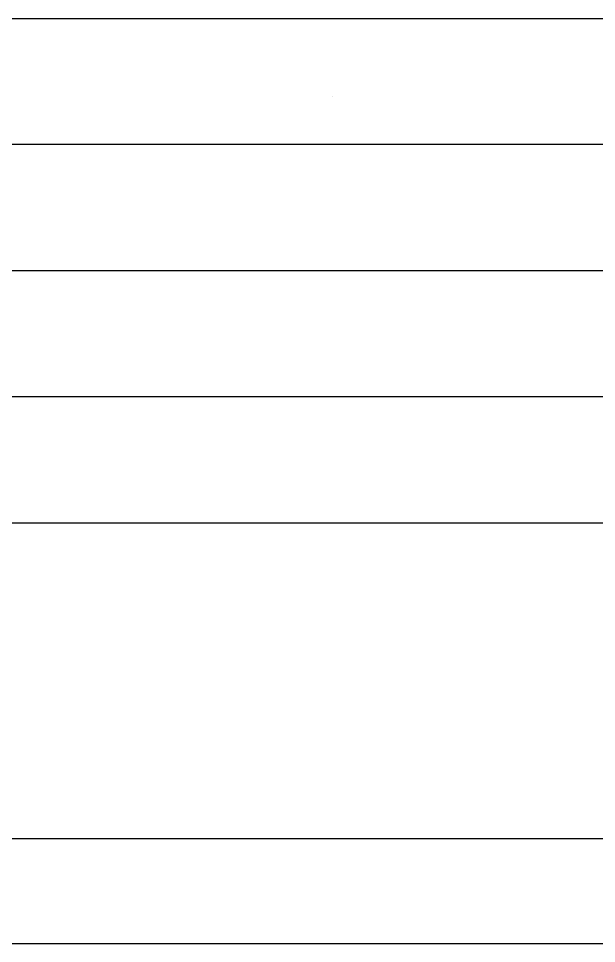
# Model space of a CAD drawing. Extents: x 0.2 to 49.5, y 17.6 to 52.5.
# Drawn here: x 28.24 to 31.47, y 17.64 to 22.81 of the extents above; entities that cross this region are included whole.
import ezdxf

# ---------------------------------------------------------------- set-up
doc = ezdxf.new("R2010")
doc.units = 0
doc.layers.get('0').update_dxf_attribs({"linetype": 'CONTINUOUS'})

msp = doc.modelspace()

# ---------------------------------------------------------------- linework, layer by layer
at = {"color": 7}
for points in [[(25.3957, 22.8094), (48.8758, 22.8094)], [(37.8403, 22.105), (25.3957, 22.105)], [(40.6578, 21.4005), (25.3957, 21.4005)], [(37.8403, 20.6961), (25.3957, 20.6961)], [(48.8758, 19.9917), (25.3957, 19.9917)], [(0.7416, 18.2307), (48.8758, 18.2307)], [(0.1546, 17.6437), (49.4628, 17.6437)]]:
    msp.add_lwpolyline(points, dxfattribs=at)
at = {"color": 5, "const_width": 0.0000000783}
for points in [[(29.0139, 22.2811), (29.1356, 22.6333), (29.1808, 22.6333), (29.3105, 22.2811), (29.2627, 22.2811), (29.2258, 22.3877), (29.0932, 22.3877), (29.0584, 22.2811), (29.0139, 22.2811)], [(29.3512, 22.2811), (29.3512, 22.6333), (29.3931, 22.6333), (29.3931, 22.2811), (29.3512, 22.2811)], [(29.4528, 22.3942), (29.4924, 22.3981), (29.4951, 22.3815), (29.4994, 22.367), (29.5055, 22.3547), (29.5136, 22.3441), (29.5242, 22.335), (29.5373, 22.3273), (29.5524, 22.3215), (29.5686, 22.318), (29.586, 22.3168), (29.6014, 22.3177), (29.6155, 22.3204), (29.6284, 22.3248), (29.6396, 22.3307), (29.6487, 22.338), (29.6557, 22.3465), (29.6607, 22.356), (29.6637, 22.3661), (29.6647, 22.3767), (29.6637, 22.3873), (29.6609, 22.3969), (29.6561, 22.4056), (29.649, 22.4134), (29.6395, 22.4204), (29.6275, 22.4264), (29.6156, 22.4308), (29.5968, 22.4365), (29.5711, 22.4436), (29.5449, 22.4512), (29.5245, 22.4585), (29.5099, 22.4656), (29.496, 22.4751), (29.4848, 22.486), (29.4761, 22.4984), (29.4699, 22.5119), (29.4662, 22.5265), (29.4649, 22.5422), (29.4664, 22.5596), (29.471, 22.5762), (29.4785, 22.5921), (29.489, 22.6063), (29.5023, 22.618), (29.5183, 22.6272), (29.5364, 22.6339), (29.5558, 22.6379), (29.5765, 22.6393), (29.5991, 22.6379), (29.6198, 22.6337), (29.6386, 22.6266), (29.6552, 22.6169), (29.669, 22.6045), (29.6801, 22.5895), (29.6882, 22.5725), (29.6934, 22.554), (29.6956, 22.534), (29.6554, 22.5307), (29.6515, 22.5511), (29.6442, 22.5679), (29.6335, 22.5811), (29.619, 22.5906), (29.6006, 22.5963), (29.5782, 22.5982), (29.5551, 22.5965), (29.5367, 22.5913), (29.5228, 22.5827), (29.5131, 22.5716), (29.5073, 22.5592), (29.5053, 22.5453), (29.5067, 22.5334), (29.5108, 22.523), (29.5177, 22.5141), (29.5301, 22.5059), (29.5512, 22.4975), (29.5809, 22.489), (29.6114, 22.4808), (29.6348, 22.4733), (29.6511, 22.4665), (29.6679, 22.4562), (29.6815, 22.4443), (29.6919, 22.4306), (29.6993, 22.4154), (29.7037, 22.3987), (29.7051, 22.3805), (29.7035, 22.3621), (29.6987, 22.3445), (29.6907, 22.3275), (29.6796, 22.3122), (29.6657, 22.2993), (29.649, 22.2889), (29.6302, 22.2812), (29.6098, 22.2766), (29.5879, 22.275), (29.5608, 22.2766), (29.5368, 22.2812), (29.5158, 22.289), (29.4978, 22.2998), (29.4826, 22.3138), (29.4702, 22.3309), (29.4609, 22.3504), (29.4551, 22.3715), (29.4528, 22.3942)], [(29.7696, 22.2811), (29.7696, 22.6333), (29.8115, 22.6333), (29.8115, 22.2811), (29.7696, 22.2811)], [(29.9929, 22.374), (30.0318, 22.3798), (30.0374, 22.3576), (30.045, 22.3399), (30.0547, 22.3268), (30.0662, 22.3178), (30.0793, 22.3124), (30.0939, 22.3106), (30.1113, 22.313), (30.1267, 22.32), (30.1403, 22.3317), (30.1508, 22.347), (30.1571, 22.3644), (30.1592, 22.3841), (30.1573, 22.4028), (30.1514, 22.4192), (30.1417, 22.4332), (30.129, 22.444), (30.1141, 22.4504), (30.0971, 22.4526), (30.0892, 22.4521), (30.08, 22.4505), (30.0697, 22.4478), (30.074, 22.4857), (30.0764, 22.4855), (30.0785, 22.4853), (30.0803, 22.4853), (30.0963, 22.4869), (30.1112, 22.4917), (30.125, 22.4997), (30.1361, 22.511), (30.1427, 22.5258), (30.1449, 22.5441), (30.1433, 22.5591), (30.1385, 22.5722), (30.1304, 22.5835), (30.1199, 22.5922), (30.1074, 22.5974), (30.093, 22.5991), (30.0787, 22.5974), (30.0661, 22.5921), (30.0552, 22.5833), (30.0463, 22.5709), (30.0398, 22.5551), (30.0357, 22.5357), (29.9968, 22.5434), (30.0036, 22.5702), (30.0144, 22.5927), (30.0293, 22.6108), (30.0475, 22.6241), (30.0685, 22.632), (30.0922, 22.6347), (30.109, 22.6333), (30.1249, 22.6292), (30.14, 22.6223), (30.1534, 22.6131), (30.1645, 22.6018), (30.1734, 22.5886), (30.1798, 22.574), (30.1836, 22.5589), (30.1849, 22.5432), (30.1837, 22.5284), (30.18, 22.5145), (30.1739, 22.5016), (30.1654, 22.49), (30.1545, 22.48), (30.1413, 22.4718), (30.1586, 22.4653), (30.1732, 22.4553), (30.1849, 22.4419), (30.1936, 22.4255), (30.1988, 22.4066), (30.2005, 22.3851), (30.1971, 22.3559), (30.187, 22.3298), (30.1702, 22.3069), (30.1483, 22.2891), (30.1228, 22.2784), (30.0937, 22.2748), (30.0674, 22.2779), (30.0443, 22.2871), (30.0244, 22.3024), (30.0086, 22.3227), (29.9982, 22.3465), (29.9929, 22.374)], [(30.239, 22.4547), (30.2403, 22.4937), (30.2441, 22.5272), (30.2506, 22.5553), (30.2595, 22.5787), (30.271, 22.5983), (30.2849, 22.614), (30.3015, 22.6255), (30.3206, 22.6324), (30.3423, 22.6347), (30.3587, 22.6334), (30.3736, 22.6296), (30.3871, 22.6233), (30.3992, 22.6146), (30.4098, 22.6036), (30.4189, 22.5904), (30.4266, 22.575), (30.4332, 22.5575), (30.4386, 22.538), (30.4425, 22.515), (30.4449, 22.4873), (30.4457, 22.4547), (30.4444, 22.4161), (30.4406, 22.3827), (30.4342, 22.3547), (30.4253, 22.3312), (30.4139, 22.3116), (30.4, 22.2958), (30.3834, 22.2843), (30.3642, 22.2774), (30.3423, 22.275), (30.314, 22.2791), (30.29, 22.2913), (30.2703, 22.3116), (30.2529, 22.347), (30.2425, 22.3947), (30.239, 22.4547)], [(30.61, 22.2811), (30.61, 22.3654), (30.4725, 22.3654), (30.4725, 22.405), (30.6172, 22.6333), (30.6489, 22.6333), (30.6489, 22.405), (30.6918, 22.405), (30.6918, 22.3654), (30.6489, 22.3654), (30.6489, 22.2811), (30.61, 22.2811)], [(29.2128, 22.4257), (29.1797, 22.5232), (29.1705, 22.5511), (29.163, 22.5754), (29.1572, 22.5963), (29.1526, 22.5737), (29.1469, 22.5513), (29.1401, 22.529), (29.1053, 22.4257), (29.2128, 22.4257)], [(30.279, 22.4547), (30.281, 22.4034), (30.2871, 22.3649), (30.2973, 22.3393), (30.3104, 22.3234), (30.3254, 22.3138), (30.3423, 22.3106), (30.3593, 22.3138), (30.3743, 22.3234), (30.3874, 22.3394), (30.3976, 22.3651), (30.4037, 22.4035), (30.4057, 22.4547), (30.4037, 22.5062), (30.3976, 22.5448), (30.3874, 22.5703), (30.3742, 22.5862), (30.3591, 22.5957), (30.3419, 22.5989), (30.3252, 22.5961), (30.311, 22.5877), (30.2991, 22.5737), (30.2879, 22.5461), (30.2812, 22.5065), (30.279, 22.4547)], [(30.61, 22.5638), (30.5108, 22.405), (30.61, 22.405), (30.61, 22.5638)], [(29.0139, 20.8722), (29.1356, 21.2244), (29.1808, 21.2244), (29.3105, 20.8722), (29.2627, 20.8722), (29.2258, 20.9789), (29.0932, 20.9789), (29.0584, 20.8722), (29.0139, 20.8722)], [(29.2128, 21.0169), (29.1797, 21.1144), (29.1705, 21.1423), (29.163, 21.1666), (29.1572, 21.1874), (29.1526, 21.1649), (29.1469, 21.1425), (29.1401, 21.1202), (29.1053, 21.0169), (29.2128, 21.0169)], [(29.3447, 20.8722), (29.3447, 21.2244), (29.4852, 21.2244), (29.5112, 21.2234), (29.5327, 21.2202), (29.5497, 21.215), (29.5634, 21.207), (29.5751, 21.1958), (29.5849, 21.1814), (29.5922, 21.1649), (29.5966, 21.1472), (29.5981, 21.1283), (29.5957, 21.1047), (29.5884, 21.0836), (29.5763, 21.0652), (29.5591, 21.0501), (29.5366, 21.0392), (29.5088, 21.0325), (29.519, 21.0266), (29.5275, 21.0207), (29.5341, 21.015), (29.5461, 21.0014), (29.5577, 20.9858), (29.5689, 20.9681), (29.6241, 20.8722), (29.5713, 20.8722), (29.5293, 20.9455), (29.5178, 20.965), (29.5077, 20.9812), (29.4991, 20.994), (29.4914, 21.0041), (29.4843, 21.012), (29.4778, 21.0176), (29.4715, 21.0216), (29.4651, 21.0247), (29.4586, 21.027), (29.4529, 21.0279), (29.4451, 21.0285), (29.4353, 21.0286), (29.3866, 21.0286), (29.3866, 20.8722), (29.3447, 20.8722)], [(29.4768, 21.069), (29.4946, 21.0697), (29.5096, 21.0719), (29.5218, 21.0756), (29.5317, 21.0809), (29.5399, 21.0879), (29.5464, 21.0968), (29.5511, 21.1067), (29.5539, 21.1173), (29.5549, 21.1283), (29.553, 21.144), (29.5476, 21.1577), (29.5385, 21.1694), (29.5256, 21.1784), (29.5084, 21.1837), (29.487, 21.1855), (29.3866, 21.1855), (29.3866, 21.069), (29.4768, 21.069)], [(29.6647, 20.8722), (29.6647, 21.2244), (29.8939, 21.2244), (29.8939, 21.1829), (29.7067, 21.1829), (29.7067, 21.075), (29.882, 21.075), (29.882, 21.0337), (29.7067, 21.0337), (29.7067, 20.9138), (29.9013, 20.9138), (29.9013, 20.8722), (29.6647, 20.8722)], [(29.9588, 20.8722), (29.9588, 21.2244), (30.0018, 21.2244), (30.1683, 20.9479), (30.1683, 21.2244), (30.2085, 21.2244), (30.2085, 20.8722), (30.1655, 20.8722), (29.999, 21.149), (29.999, 20.8722), (29.9588, 20.8722)], [(30.2442, 20.8722), (30.3659, 21.2244), (30.4111, 21.2244), (30.5408, 20.8722), (30.4931, 20.8722), (30.4561, 20.9789), (30.3235, 20.9789), (30.2887, 20.8722), (30.2442, 20.8722)], [(30.4431, 21.0169), (30.41, 21.1144), (30.4008, 21.1423), (30.3933, 21.1666), (30.3875, 21.1874), (30.3829, 21.1649), (30.3773, 21.1425), (30.3705, 21.1202), (30.3356, 21.0169), (30.4431, 21.0169)], [(30.5743, 20.8722), (30.5743, 21.2244), (30.6835, 21.2244), (30.7062, 21.2239), (30.7251, 21.2222), (30.74, 21.2194), (30.7572, 21.2135), (30.7727, 21.2051), (30.7865, 21.1942), (30.8018, 21.177), (30.8143, 21.157), (30.824, 21.134), (30.8309, 21.1084), (30.835, 21.0805), (30.8364, 21.0503), (30.8355, 21.0245), (30.8327, 21.0008), (30.828, 20.9792), (30.8218, 20.9597), (30.8146, 20.9426), (30.8064, 20.9279), (30.7973, 20.9153), (30.7877, 20.9046), (30.7775, 20.8959), (30.7663, 20.8888), (30.7537, 20.8829), (30.7397, 20.8783), (30.7241, 20.8749), (30.7072, 20.8729), (30.6887, 20.8722), (30.5743, 20.8722)], [(30.684, 20.9138), (30.7034, 20.9145), (30.7198, 20.9167), (30.7332, 20.9203), (30.7443, 20.9252), (30.7537, 20.9313), (30.7616, 20.9386), (30.7708, 20.9509), (30.7786, 20.9657), (30.7848, 20.9831), (30.7895, 21.0031), (30.7922, 21.0257), (30.7932, 21.051), (30.7914, 21.085), (30.7859, 21.1133), (30.7768, 21.1359), (30.7652, 21.1535), (30.752, 21.1668), (30.7372, 21.1757), (30.7236, 21.1797), (30.7055, 21.1821), (30.6829, 21.1829), (30.6163, 21.1829), (30.6163, 20.9138), (30.684, 20.9138)], [(30.8814, 21.0438), (30.8861, 21.098), (30.9002, 21.1438), (30.9238, 21.1811), (30.9548, 21.2086), (30.9912, 21.2252), (31.0332, 21.2307), (31.0615, 21.2281), (31.0879, 21.2203), (31.1123, 21.2074), (31.1339, 21.1898), (31.1519, 21.1681), (31.166, 21.1424), (31.1763, 21.1134), (31.1825, 21.0819), (31.1845, 21.0479), (31.1824, 21.0134), (31.1759, 20.9815), (31.1651, 20.952), (31.1503, 20.9261), (31.1319, 20.9048), (31.1099, 20.888), (31.0855, 20.8759), (31.0599, 20.8687), (31.033, 20.8662), (31.0042, 20.8689), (30.9775, 20.8769), (30.953, 20.8903), (30.9314, 20.9082), (30.9136, 20.9301), (30.8995, 20.9559), (30.8895, 20.9841), (30.8834, 21.0134), (30.8814, 21.0438)], [(30.9246, 21.0431), (30.9281, 21.0036), (30.9383, 20.9702), (30.9554, 20.9428), (30.9777, 20.9224), (31.0035, 20.9102), (31.0327, 20.9061), (31.0624, 20.9102), (31.0884, 20.9226), (31.1107, 20.9431), (31.1277, 20.9712), (31.1379, 21.0062), (31.1413, 21.0481), (31.1398, 21.0756), (31.1355, 21.1006), (31.1282, 21.1232), (31.1181, 21.143), (31.1054, 21.1595), (31.0899, 21.1729), (31.0725, 21.1827), (31.0536, 21.1886), (31.0334, 21.1906), (31.0051, 21.1868), (30.9795, 21.1755), (30.9567, 21.1566), (30.9389, 21.1289), (30.9282, 21.091), (30.9246, 21.0431)], [(30.1992, 18.9448), (30.2387, 18.9487), (30.2414, 18.9321), (30.2458, 18.9176), (30.2518, 18.9053), (30.2599, 18.8947), (30.2706, 18.8856), (30.2837, 18.8779), (30.2987, 18.8721), (30.3149, 18.8686), (30.3324, 18.8675), (30.3477, 18.8683), (30.3619, 18.871), (30.3747, 18.8754), (30.3859, 18.8813), (30.3951, 18.8886), (30.4021, 18.8971), (30.4071, 18.9066), (30.4101, 18.9167), (30.4111, 18.9273), (30.4101, 18.9379), (30.4072, 18.9475), (30.4024, 18.9562), (30.3954, 18.964), (30.3859, 18.971), (30.3739, 18.977), (30.3619, 18.9814), (30.3431, 18.9871), (30.3174, 18.9942), (30.2912, 19.0018), (30.2708, 19.0091), (30.2563, 19.0162), (30.2424, 19.0257), (30.2311, 19.0366), (30.2224, 19.049), (30.2162, 19.0625), (30.2125, 19.0771), (30.2113, 19.0928), (30.2128, 19.1102), (30.2173, 19.1268), (30.2249, 19.1427), (30.2354, 19.1569), (30.2486, 19.1686), (30.2647, 19.1778), (30.2828, 19.1845), (30.3022, 19.1885), (30.3228, 19.1899), (30.3454, 19.1885), (30.3661, 19.1843), (30.385, 19.1772), (30.4016, 19.1675), (30.4154, 19.1551), (30.4264, 19.1401), (30.4346, 19.1231), (30.4398, 19.1046), (30.442, 19.0846), (30.4018, 19.0813), (30.3979, 19.1017), (30.3906, 19.1185), (30.3798, 19.1317), (30.3654, 19.1412), (30.347, 19.1469), (30.3246, 19.1488), (30.3015, 19.1471), (30.283, 19.1419), (30.2691, 19.1333), (30.2594, 19.1222), (30.2536, 19.1098), (30.2517, 19.0959), (30.2531, 19.084), (30.2572, 19.0736), (30.264, 19.0647), (30.2764, 19.0565), (30.2975, 19.0481), (30.3273, 19.0396), (30.3578, 19.0314), (30.3812, 19.0239), (30.3974, 19.0171), (30.4143, 19.0068), (30.4279, 18.9949), (30.4383, 18.9812), (30.4456, 18.966), (30.45, 18.9493), (30.4515, 18.9311), (30.4499, 18.9127), (30.4451, 18.8951), (30.437, 18.8781), (30.4259, 18.8628), (30.4121, 18.8499), (30.3954, 18.8395), (30.3765, 18.8318), (30.3562, 18.8272), (30.3343, 18.8256), (30.3072, 18.8272), (30.2831, 18.8318), (30.2622, 18.8396), (30.2442, 18.8504), (30.229, 18.8644), (30.2166, 18.8815), (30.2073, 18.901), (30.2015, 18.9221), (30.1992, 18.9448)], [(30.496, 19.0032), (30.5007, 19.0574), (30.5149, 19.1032), (30.5384, 19.1405), (30.5694, 19.1681), (30.6059, 19.1846), (30.6478, 19.1901), (30.6761, 19.1875), (30.7025, 19.1797), (30.727, 19.1668), (30.7486, 19.1492), (30.7665, 19.1276), (30.7807, 19.1018), (30.791, 19.0728), (30.7971, 19.0413), (30.7992, 19.0073), (30.797, 18.9728), (30.7905, 18.9409), (30.7797, 18.9114), (30.7649, 18.8855), (30.7466, 18.8642), (30.7246, 18.8474), (30.7002, 18.8353), (30.6745, 18.8281), (30.6476, 18.8256), (30.6188, 18.8283), (30.5922, 18.8363), (30.5676, 18.8497), (30.546, 18.8676), (30.5282, 18.8895), (30.5142, 18.9153), (30.5041, 18.9435), (30.4981, 18.9728), (30.496, 19.0032)], [(30.8532, 18.8317), (30.8532, 19.1839), (30.9728, 19.1839), (30.9922, 19.1835), (31.0083, 19.1824), (31.021, 19.1805), (31.0358, 19.1767), (31.0488, 19.1713), (31.0602, 19.164), (31.07, 19.1549), (31.0785, 19.1435), (31.0856, 19.13), (31.0909, 19.115), (31.0941, 19.099), (31.0952, 19.082), (31.0923, 19.0536), (31.0838, 19.0282), (31.0695, 19.006), (31.0477, 18.9887), (31.0167, 18.9783), (30.9765, 18.9748), (30.8952, 18.9748), (30.8952, 18.8317), (30.8532, 18.8317)], [(31.1358, 19.0032), (31.1406, 19.0574), (31.1547, 19.1032), (31.1782, 19.1405), (31.2092, 19.1681), (31.2457, 19.1846), (31.2876, 19.1901), (31.3159, 19.1875), (31.3423, 19.1797), (31.3668, 19.1668), (31.3884, 19.1492), (31.4063, 19.1276), (31.4205, 19.1018), (31.4308, 19.0728), (31.4369, 19.0413), (31.439, 19.0073), (31.4368, 18.9728), (31.4303, 18.9409), (31.4195, 18.9114), (31.4047, 18.8855), (31.3864, 18.8642), (31.3644, 18.8474), (31.34, 18.8353), (31.3143, 18.8281), (31.2874, 18.8256), (31.2586, 18.8283), (31.232, 18.8363), (31.2074, 18.8497), (31.1858, 18.8676), (31.168, 18.8895), (31.154, 18.9153), (31.1439, 18.9435), (31.1379, 18.9728), (31.1358, 19.0032)], [(30.5393, 19.0025), (30.5427, 18.963), (30.553, 18.9296), (30.5701, 18.9022), (30.5924, 18.8818), (30.6181, 18.8696), (30.6474, 18.8655), (30.6771, 18.8696), (30.7031, 18.882), (30.7253, 18.9025), (30.7423, 18.9306), (30.7525, 18.9656), (30.7559, 19.0075), (30.7545, 19.035), (30.7501, 19.06), (30.7429, 19.0826), (30.7328, 19.1024), (30.72, 19.1189), (30.7046, 19.1323), (30.6871, 19.1421), (30.6683, 19.148), (30.648, 19.15), (30.6197, 19.1462), (30.5942, 19.1349), (30.5714, 19.116), (30.5536, 19.0883), (30.5429, 19.0504), (30.5393, 19.0025)], [(30.9771, 19.0164), (31.0016, 19.0183), (31.0209, 19.0239), (31.0349, 19.0332), (31.0444, 19.046), (31.05, 19.0617), (31.0519, 19.0805), (31.0508, 19.0946), (31.0475, 19.1072), (31.0419, 19.1184), (31.0345, 19.1277), (31.0257, 19.1346), (31.0154, 19.1392), (31.0063, 19.1409), (30.9933, 19.1419), (30.9763, 19.1423), (30.8952, 19.1423), (30.8952, 19.0164), (30.9771, 19.0164)], [(31.1791, 19.0025), (31.1825, 18.963), (31.1928, 18.9296), (31.2099, 18.9022), (31.2322, 18.8818), (31.2579, 18.8696), (31.2872, 18.8655), (31.3169, 18.8696), (31.3429, 18.882), (31.3651, 18.9025), (31.3821, 18.9306), (31.3923, 18.9656), (31.3957, 19.0075), (31.3943, 19.035), (31.3899, 19.06), (31.3827, 19.0826), (31.3726, 19.1024), (31.3598, 19.1189), (31.3444, 19.1323), (31.3269, 19.1421), (31.3081, 19.148), (31.2878, 19.15), (31.2595, 19.1462), (31.234, 19.1349), (31.2112, 19.116), (31.1934, 19.0883), (31.1827, 19.0504), (31.1791, 19.0025)]]:
    msp.add_lwpolyline(points, dxfattribs=at)
at = {"color": 7, "const_width": 0.0000000783}
for points in [[(28.2655, 19.6868), (28.2699, 19.732), (28.283, 19.7701), (28.3048, 19.8012), (28.3335, 19.8242), (28.3673, 19.838), (28.4061, 19.8426), (28.4323, 19.8404), (28.4567, 19.8339), (28.4794, 19.8232), (28.4994, 19.8085), (28.516, 19.7905), (28.5291, 19.769), (28.5386, 19.7448), (28.5443, 19.7185), (28.5462, 19.6902), (28.5442, 19.6615), (28.5382, 19.6349), (28.5282, 19.6103), (28.5145, 19.5888), (28.4975, 19.571), (28.4772, 19.557), (28.4546, 19.5469), (28.4308, 19.5409), (28.4059, 19.5389), (28.3792, 19.5411), (28.3545, 19.5478), (28.3318, 19.5589), (28.3118, 19.5739), (28.2953, 19.5921), (28.2824, 19.6135), (28.273, 19.6371), (28.2674, 19.6615), (28.2655, 19.6868)], [(28.5959, 19.5439), (28.5959, 19.8374), (28.6357, 19.8374), (28.7899, 19.6069), (28.7899, 19.8374), (28.8271, 19.8374), (28.8271, 19.5439), (28.7873, 19.5439), (28.6331, 19.7745), (28.6331, 19.5439), (28.5959, 19.5439)], [(28.3056, 19.6862), (28.3088, 19.6533), (28.3183, 19.6255), (28.3341, 19.6026), (28.3547, 19.5857), (28.3786, 19.5755), (28.4057, 19.5721), (28.4332, 19.5755), (28.4573, 19.5858), (28.4779, 19.6029), (28.4936, 19.6264), (28.503, 19.6555), (28.5062, 19.6904), (28.5048, 19.7133), (28.5008, 19.7342), (28.4941, 19.753), (28.4848, 19.7695), (28.4729, 19.7833), (28.4586, 19.7944), (28.4425, 19.8026), (28.425, 19.8075), (28.4063, 19.8091), (28.3801, 19.806), (28.3564, 19.7966), (28.3353, 19.7808), (28.3188, 19.7577), (28.3089, 19.7262), (28.3056, 19.6862)]]:
    msp.add_lwpolyline(points, dxfattribs=at)

doc.saveas('drawing.dxf')
